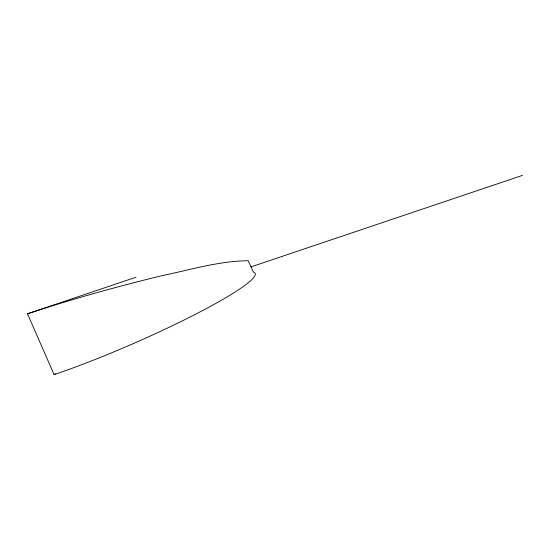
<?xml version="1.0" encoding="UTF-8"?>
<svg xmlns="http://www.w3.org/2000/svg" width="550" height="550" viewBox="0 0 550 550"><rect width="100%" height="100%" fill="white"/><g stroke="black" fill="none" stroke-linecap="round" stroke-linejoin="round"><path stroke-width="0.82" d="M135.967 277.248L27.5 313.796L54.072 374.619L55.509 373.725M250.883 266.915L522.5 175.381M29.157 313.514L27.5 313.796C71.521 299.234 116.236 286.846 161.267 275.818C189.984 269.919 218.639 261.044 248.153 260.734L253.468 272.106A139.136 15.51 -23.6 0 1 195.862 314.064A139.136 15.51 -23.6 0 1 54.072 374.619"/></g></svg>
